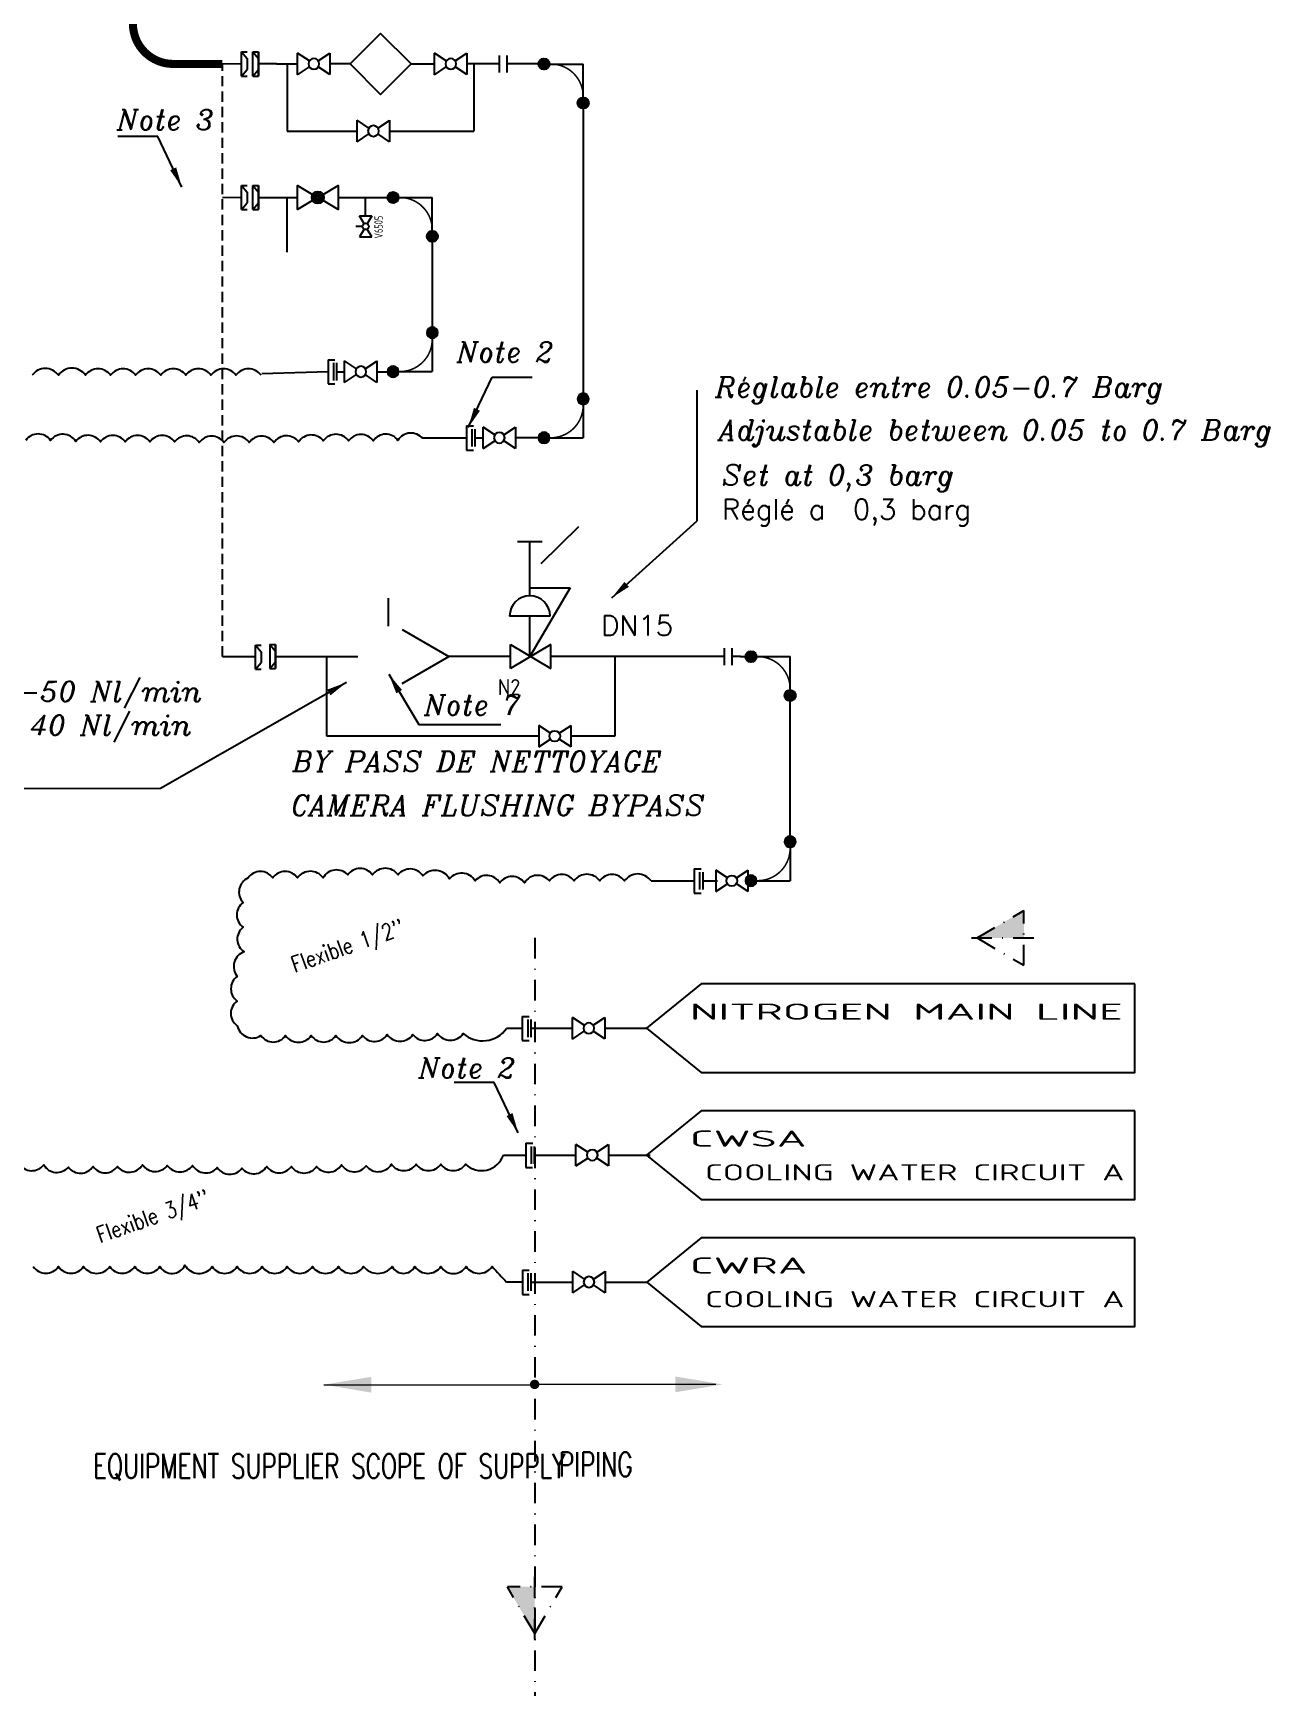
# Model space of a CAD drawing. Header units: millimetres. Extents: x 2838 to 4336, y 1534 to 2077.
# Drawn here: x 3056.7 to 3209.5, y 1645.6 to 1851.1 of the extents above; entities that cross this region are included whole.
import ezdxf
from ezdxf.enums import TextEntityAlignment as Align

# ---------------------------------------------------------------- set-up
doc = ezdxf.new("R2010")
doc.units = ezdxf.units.MM
doc.header["$LTSCALE"] = 0.1
doc.linetypes.add('CACHEX2', pattern=[19.05, 12.7, -6.35])
doc.linetypes.add('TIRETPTX2', pattern=[50.8, 25.4, -12.7, 0, -12.7])
for name, color, linetype in [('4', 3, 'Continuous'), ('BATTERY LIMIT', 3, 'TIRETPTX2'), ('EQUIPEMENT', 5, 'Continuous'), ('FITTS', 1, 'Continuous'), ('N2', 40, 'Continuous'), ('N° de vanne', 3, 'Continuous'), ('PRESSURE', 5, 'Continuous'), ('SNCC', 7, 'Continuous'), ('Text', 7, 'Continuous'), ('TEXTE', 2, 'Continuous'), ('TEXTE-ANG', 2, 'Continuous'), ('WATER', 3, 'Continuous')]:
    doc.layers.add(name, color=color, linetype=linetype)
doc.layers.add('DESSIN', color=3, linetype='Continuous', lineweight=0)
doc.styles.add('ITALIC', font='italic.shx', dxfattribs={"height": 1.8})
doc.styles.add('ROMANS', font='romans.shx', dxfattribs={"width": 0.7})
doc.styles.get("Standard").update_dxf_attribs({"font": 'isocp.shx'})
doc.styles.add('Tag_Instrum', font='isocp.shx', dxfattribs={"height": 2})
doc.styles.add('Text English', font='romans.shx', dxfattribs={"height": 4})
doc.dimstyles.new('ISO-25', dxfattribs={"dimtxt": 2.5, "dimasz": 2.5, "dimexe": 1.25, "dimexo": 0.625, "dimtad": 1, "dimtxsty": 'Standard', "dimcen": 2.5, "dimadec": 0, "dimazin": 0, "dimtfac": 1, "dimtmove": 0, "dimatfit": 3, "dimfxl": 1, "dimarcsym": 0})

# ---------------------------------------------------------------- blocks, each defined once
blk = doc.blocks.new('INSTRUM_VALVE')
for p, q in [((0, 0.83), (0, -0.83)), ((0.9, 0.23), (0, 0.82)), ((1.59, 0.23), (2.5, 0.83)), ((2.5, -0.84), (2.5, 0.83)), ((0, -0.83), (0.9, -0.23)), ((2.5, -0.84), (1.59, -0.23))]:
    blk.add_line(p, q)
blk.add_circle((1.24, 0), 0.417)
blk.add_attdef('FLUID', text='', height=1.25).set_placement((0.43, -1.95), align=Align.MIDDLE_RIGHT)
blk.add_attdef('NUM', text='', height=1.25).set_placement((0.87, -1.95), align=Align.MIDDLE_LEFT)
at = {"flags": 1}
for tag, p in [('COM1', (-4.43, -5.57)), ('COM2', (-4.4, -8.86))]:
    blk.add_attdef(tag, p, '', height=1.25, dxfattribs=at)
blk = doc.blocks.new('BALL_VALVE')
for p, q in [((0, 1.5), (1.86, 0.39)), ((0, -1.5), (0, 1.5)), ((5, 1.5), (3.14, 0.39)), ((5, -1.5), (5, 1.5)), ((1.86, -0.39), (0, -1.5)), ((3.14, -0.39), (5, -1.5))]:
    blk.add_line(p, q)
blk.add_circle((2.5, 0), 0.75)
blk.add_attdef('FLUID', text='', height=2).set_placement((1.21, -3.64), align=Align.MIDDLE_RIGHT)
blk.add_attdef('NUM', text='', height=2).set_placement((1.65, -3.64), align=Align.MIDDLE_LEFT)
at = {"flags": 1}
for tag, p in [('COM1', (-3.66, -7.26)), ('COM2', (-3.62, -10.55))]:
    blk.add_attdef(tag, p, '', height=2, dxfattribs=at)
blk = doc.blocks.new('N°vanne')
at = {"layer": 'N° de vanne', "width": 0.8}
blk.add_attdef('V0001', (-3.34, 2.49), '', height=2, dxfattribs=at)
blk = doc.blocks.new('CamlokType')
for p, q in [((3072.84, 1706.09), (3072.84, 1703.09)), ((3072.84, 1706.09), (3073.7, 1706.09)), ((3073.51, 1705.7), (3073.51, 1703.53)), ((3073.89, 1705.7), (3073.89, 1703.53)), ((3072.84, 1703.09), (3073.69, 1703.09))]:
    blk.add_line(p, q)
blk = doc.blocks.new('Union')
for p, q in [((3004.54, 1686), (3004.54, 1688.09)), ((3005.47, 1686), (3005.47, 1688.09))]:
    blk.add_line(p, q)
blk = doc.blocks.new('GLOBE_VALVE')
for points in [[(1.86, -0.39), (0, -1.5), (0, 1.5), (1.86, 0.39)], [(3.14, 0.39), (5, 1.5), (5, -1.5), (3.14, -0.39)]]:
    blk.add_lwpolyline(points)
at = {"const_width": 0.75}
blk.add_lwpolyline([(2.5, -0.38, -0.414214), (2.12, 0, -0.414214), (2.5, 0.38, -0.414214), (2.88, 0, -0.414214), (2.5, -0.38, -16.210405)], format="xyb", dxfattribs=at)
blk.add_circle((2.5, 0), 0.75)
at = {"layer": 'Text', "style": 'Text English'}
for tag, p in [('DIA', (0, -8)), ('FLUID', (0, -11)), ('DESC', (0, -14))]:
    blk.add_attdef(tag, text='', height=2, dxfattribs=at).set_placement(p, align=Align.MIDDLE_LEFT)
at = {"layer": 'Text', "style": 'Text English', "flags": 1}
for tag, p in [('COM1', (0, -17)), ('COM2', (0, -20))]:
    blk.add_attdef(tag, text='', height=2, dxfattribs=at).set_placement(p, align=Align.MIDDLE_LEFT)
blk = doc.blocks.new('A$C5BF8101C')
at = {"layer": 'FITTS'}
h = blk.add_hatch(dxfattribs=at)
h.set_pattern_fill('_USER', color=256, scale=0.1, angle=45, style=0, double=1, pattern_type=0)
h.set_pattern_definition([(45, (-3019.86472, -1774.12963), (-0.070710678, 0.070710678), []), (135, (-3019.86472, -1774.12963), (-0.070710678, -0.070710678), [])])
h.paths.add_polyline_path([(1.37, 5.49, 1), (0, 5.49, 1)])
h = blk.add_hatch(dxfattribs=at)
h.set_pattern_fill('_USER', color=256, scale=0.1, angle=45, style=0, double=1, pattern_type=0)
h.set_pattern_definition([(45, (-3015.03172, -1778.9393), (-0.070710678, 0.070710678), []), (135, (-3015.03172, -1778.9393), (-0.070710678, -0.070710678), [])])
h.paths.add_polyline_path([(6.2, 0.68, 1), (4.83, 0.68, 1)])
at = {"layer": '4'}
for p in [(0.68, 5.49), (5.52, 0.68)]:
    blk.add_line(p, (5.52, 5.49), dxfattribs=at)
at = {"layer": 'FITTS', "const_width": 0.193}
blk.add_lwpolyline([(5.52, 0.68), (5.52, 1.49, 0.414217), (1.52, 5.49), (0.68, 5.49)], format="xyb", dxfattribs=at)
at = {"layer": 'FITTS'}
for centre in [(0.68, 5.49), (5.52, 0.68)]:
    blk.add_circle(centre, 0.685, dxfattribs=at)
blk = doc.blocks.new('RaccordHydro3')
for p, q in [((3039.78, 1746.21), (3039.78, 1749.21)), ((3039.78, 1749.21), (3040.48, 1748.37)), ((3039.78, 1749.21), (3040.48, 1749.21)), ((3039.78, 1746.21), (3040.48, 1747.04)), ((3040.48, 1748.37), (3040.48, 1747.04)), ((3039.78, 1746.21), (3040.48, 1746.21))]:
    blk.add_line(p, q)
blk = doc.blocks.new('GATE_VALVE_OPEN')
for p, q in [((5, 1.5), (0, -1.5)), ((0, 1.5), (5, -1.5)), ((0, -1.5), (0, 1.5)), ((5, -1.5), (5, 1.5))]:
    blk.add_line(p, q)
blk.add_attdef('FLUID', text='', height=2).set_placement((1.21, -3.79), align=Align.MIDDLE_RIGHT)
blk.add_attdef('NUM', text='', height=2).set_placement((1.65, -3.79), align=Align.MIDDLE_LEFT)
at = {"flags": 1}
for tag, p in [('COM1', (-3.66, -7.41)), ('COM2', (-3.62, -10.69))]:
    blk.add_attdef(tag, p, '', height=2, dxfattribs=at)
blk = doc.blocks.new('SELF_CONTROL2')
for p, q in [((0, 7.5), (0, 8.5)), ((0, 8.5), (5, 8.5)), ((5, 8.5), (0, 0)), ((2.5, 5), (-2.5, 5)), ((0, 0), (0, 5))]:
    blk.add_line(p, q)
blk.add_arc((0, 5), 2.5, 0, 180)
blk = doc.blocks.new('A$C6E0F4698')
for p, q in [((3, 0.7), (0, 0.7)), ((0, 0.7), (0.84, 0)), ((0, 0.7), (0, 0)), ((0, 0), (3, 0)), ((3, 0), (0, 0)), ((0.84, 0), (2.16, 0)), ((3, 0.7), (2.16, 0)), ((3, 0.7), (3, 0))]:
    blk.add_line(p, q)
blk = doc.blocks.new('LINK_LEFT-DOWN')
blk.add_lwpolyline([(60.33, 5.48), (6.73, 5.48), (0, 0), (6.73, -5.48), (60.33, -5.48)], close=True)
at = {"layer": 'TEXTE', "style": 'Tag_Instrum'}
for tag, width, p, p2 in [('                    TEXTE1', 2.183806, (5.34, 1.05), (58.84, 1.05)), ('                    TEXTE2', 2.071448, (7.21, -3.11), (59.03, -3.11))]:
    blk.add_attdef(tag, text='', height=2, dxfattribs=dict(at, width=width)).set_placement(p, p2, align=Align.FIT)
blk = doc.blocks.new('RaccordHydro2')
at = {"layer": 'WATER'}
for p, q in [((925.4, 330.44), (925.4, 327.44)), ((925.4, 330.44), (926.1, 329.6)), ((925.4, 330.44), (926.1, 330.44)), ((926.1, 327.44), (926.1, 330.44)), ((926.1, 330.44), (926.1, 327.44)), ((926.1, 328.27), (926.1, 329.6)), ((925.4, 327.44), (926.1, 328.27)), ((925.4, 327.44), (926.1, 327.44))]:
    blk.add_line(p, q, dxfattribs=at)
blk = doc.blocks.new('O5')
for p, q in [((0, 7.22), (-3.38, 1.45)), ((0, 7.93), (0, 0)), ((0, 7.22), (3.38, 1.45)), ((-3.38, 1.45), (3.38, 1.45))]:
    blk.add_line(p, q)
blk.add_solid([(-0.01, 7.25), (-0.01, 1.44), (3.39, 1.44), (-0.01, 1.44)])

msp = doc.modelspace()

# ---------------------------------------------------------------- linework, layer by layer
at = {"layer": 'BATTERY LIMIT'}
msp.add_line((3118.68, 1739.26), (3118.67, 1645.59), dxfattribs=at)
at = {"layer": 'DESSIN', "color": 1}
for p, q in [((3092.6, 1684.04), (3118.65, 1684.04)), ((3141.05, 1684.07), (3118.69, 1684.07))]:
    msp.add_line(p, q, dxfattribs=at)
at = {"layer": 'DESSIN'}
for points, const_width in [([(3118.37, 1684.07, 1), (3118.95, 1684.07, 1)], 0.584), ([(3118.64, 1684.07, 1), (3118.75, 1684.07, 1)], 0.117)]:
    msp.add_lwpolyline(points, format="xyb", close=True, dxfattribs=dict(at, const_width=const_width))
at = {"layer": 'DESSIN', "color": 7}
for points in [[(3098.48, 1683.06), (3098.48, 1685.01), (3092.64, 1684.04)], [(3136.05, 1685.05), (3136.05, 1683.1), (3141.89, 1684.07)]]:
    msp.add_solid(points, dxfattribs=at)
at = {"layer": 'EQUIPEMENT', "linetype": 'CACHEX2'}
msp.add_line((3080.08, 1774.05), (3080.08, 1847.26), dxfattribs=at)
at = {"layer": 'EQUIPEMENT', "const_width": 1}
msp.add_lwpolyline([(3106.9, 1857.39), (3074, 1857.26, 1), (3074, 1847.3), (3080.08, 1847.3), (3080.08, 1847.3), (3080.08, 1847.3)], format="xyb", dxfattribs=at)
at = {"layer": 'N2'}
for p, q in [((3124.09, 1790.06), (3119.42, 1785.49)), ((3119.59, 1788.23), (3116.54, 1788.23)), ((3118.07, 1782.55), (3118.07, 1788.23)), ((3102.31, 1777.37), (3108.06, 1774.05)), ((3080.08, 1774.05), (3084.17, 1774.05)), ((3086.66, 1774.05), (3095.64, 1774.05)), ((3092.06, 1774.05), (3096.81, 1774.05)), ((3092.98, 1764.2), (3092.98, 1774.05)), ((3102.31, 1770.73), (3108.06, 1774.05)), ((3115.68, 1774.05), (3108.06, 1774.05)), ((3142, 1774.05), (3120.68, 1774.05)), ((3128.59, 1774.05), (3128.59, 1764.2)), ((3144.1, 1774.05), (3143.05, 1774.05)), ((3150.23, 1751.14), (3150.23, 1769.24)), ((3119.16, 1764.2), (3092.98, 1764.2)), ((3128.59, 1764.2), (3123.16, 1764.2)), ((3138.39, 1746.3), (3133.04, 1746.3)), ((3139.43, 1746.32), (3141.25, 1746.33)), ((3117.14, 1728.07), (3115.19, 1728.07)), ((3118.18, 1728.09), (3123.34, 1728.09)), ((3127.34, 1728.09), (3132.5, 1728.09))]:
    msp.add_line(p, q, dxfattribs=at)
msp.add_lwpolyline([(3133.04, 1746.31, 0.520567), (3129.75, 1746.31, 0.520567), (3126.7, 1746.31, 0.520567), (3123.53, 1746.31, 0.520567), (3120.49, 1746.31, 0.520567), (3117.4, 1746.07, 0.520567), (3114.35, 1746.07, 0.520567), (3111.3, 1746.32, 0.520567), (3108.13, 1746.56, 0.520567), (3104.84, 1746.93, 0.520567), (3101.79, 1747.05, 0.520567), (3098.62, 1747.05, 0.520567), (3095.57, 1747.05, 0.520567), (3092.52, 1746.68, 0.520567), (3089.35, 1746.68, 0.520567), (3086.3, 1746.68, 0.520567), (3083.26, 1746.68, 0.520567), (3082.65, 1743.64, 0.520567), (3082.65, 1740.59, 0.520567), (3082.77, 1737.55, 0.520567), (3081.92, 1734.5, 0.520567), (3081.92, 1731.46, 0.520567), (3081.92, 1728.41, 0.520567), (3084.84, 1727.19, 0.520567), (3087.89, 1727.19, 0.520567), (3091.06, 1727.19, 0.520567), (3094.11, 1727.19, 0.520567), (3097.4, 1727.19, 0.520567), (3100.45, 1727.32, 0.520567), (3103.62, 1727.32, 0.520567), (3106.67, 1727.44, 0.520567), (3109.84, 1727.44, 0.443829), (3115.19, 1728.07)], format="xyb", dxfattribs=at)
at = {"layer": 'PRESSURE'}
msp.add_line((3088.09, 1824.04), (3088.09, 1830.79), dxfattribs=at)
at = {"layer": 'SNCC'}
msp.add_line((3100.56, 1781.25), (3100.56, 1777.8), dxfattribs=at)
at = {"layer": 'WATER'}
for p, q in [((3082.43, 1847.3), (3080.08, 1847.26)), ((3086.75, 1847.3), (3084.53, 1847.3)), ((3086.75, 1847.3), (3089.37, 1847.3)), ((3088.08, 1847.3), (3088.08, 1839)), ((3095.85, 1847.3), (3093.37, 1847.3)), ((3103.41, 1847.3), (3106.23, 1847.3)), ((3114.22, 1847.3), (3110.29, 1847.3)), ((3111.16, 1847.3), (3111.16, 1839)), ((3119.18, 1847.3), (3115.15, 1847.3)), ((3124.66, 1842.49), (3124.66, 1805.9)), ((3088.08, 1839), (3096.72, 1839)), ((3100.72, 1839), (3111.16, 1839)), ((3082.43, 1830.79), (3080.08, 1830.75)), ((3082.43, 1830.79), (3080.08, 1830.75)), ((3084.53, 1830.79), (3089.37, 1830.79)), ((3094.37, 1830.79), (3097.78, 1830.79)), ((3097.78, 1828.51), (3097.78, 1830.79)), ((3097.78, 1830.79), (3101.17, 1830.79)), ((3097.39, 1827.21), (3096.56, 1827.21)), ((3106, 1825.98), (3106, 1814.07)), ((3093.13, 1809.26), (3084.94, 1808.98)), ((3094.18, 1809.26), (3095.18, 1809.26)), ((3099.18, 1809.26), (3101.17, 1809.26)), ((3110.24, 1801.06), (3104.82, 1801.06)), ((3111.29, 1801.09), (3112.28, 1801.09)), ((3120.24, 1801.09), (3116.28, 1801.09)), ((3144.1, 1774.05), (3145.39, 1774.05)), ((3114.8, 1712.42), (3117.56, 1712.42)), ((3118.61, 1712.41), (3123.77, 1712.41)), ((3127.77, 1712.41), (3132.93, 1712.41)), ((3117.15, 1696.7), (3115.2, 1696.7)), ((3118.19, 1696.72), (3123.35, 1696.72)), ((3127.35, 1696.72), (3132.51, 1696.72))]:
    msp.add_line(p, q, dxfattribs=at)
msp.add_lwpolyline([(3103.41, 1847.3), (3099.63, 1851.08), (3095.85, 1847.3), (3099.63, 1843.51)], close=True, dxfattribs=at)
for points in [[(3084.85, 1808.82, 0.520567), (3081.75, 1808.82, 0.520567), (3078.66, 1808.82, 0.520567), (3075.56, 1808.82, 0.520567), (3072.46, 1808.82, 0.520567), (3069.36, 1808.82, 0.520567), (3066.26, 1808.82, 0.520567), (3063.16, 1808.82, 0.520567), (3059.81, 1808.82, 0.520567), (3056.58, 1808.82, 0.520567)], [(3104.82, 1800.98, 0.520567), (3101.77, 1800.77, 0.520567), (3098.72, 1800.71, 0.520567), (3095.67, 1800.71, 0.520567), (3092.55, 1800.71, 0.520567), (3089.5, 1800.57, 0.520567), (3086.45, 1800.5, 0.520567), (3083.39, 1800.5, 0.520567), (3080.27, 1800.5, 0.520567), (3077.22, 1800.5, 0.520567), (3074.17, 1800.57, 0.520567), (3071.12, 1800.57, 0.520567), (3068.07, 1800.57, 0.520567), (3065.02, 1800.57, 0.520567), (3061.97, 1800.64, 0.520567), (3058.84, 1800.77, 0.520567), (3055.79, 1800.77, 0.520567)], [(3054.94, 1711.36, 0.520567), (3058, 1711.22, 0.520567), (3061.05, 1710.94, 0.520567), (3064.1, 1711.01, 0.520567), (3067.1, 1711.01, 0.520567), (3070.22, 1711.22, 0.520567), (3073.27, 1711.15, 0.520567), (3076.39, 1711.15, 0.520567), (3079.45, 1710.87, 0.520567), (3082.5, 1710.8, 0.520567), (3085.55, 1711.01, 0.520567), (3088.6, 1711.01, 0.520567), (3091.72, 1711.01, 0.520567), (3094.79, 1711.22, 0.520567), (3097.84, 1711.08, 0.520567), (3100.97, 1711.29, 0.520567), (3104.02, 1711.29, 0.520567), (3107.07, 1711.29, 0.520567), (3110.12, 1711.29, 0.547019), (3114.8, 1712.42)], [(3056.7, 1698.63, 0.520567), (3059.83, 1698.63, 0.520567), (3062.93, 1698.63, 0.520567), (3066.16, 1698.63, 0.520567), (3069.25, 1698.63, 0.520567), (3072.35, 1698.63, 0.603754), (3075.45, 1698.82, 0.558182), (3078.81, 1698.63, 0.542256), (3081.91, 1698.63, 0.542257), (3085, 1698.63, 0.542257), (3088.1, 1698.63, 0.542256), (3091.2, 1698.63, 0.520567), (3094.43, 1698.63, 0.542256), (3097.53, 1698.63, 0.477328), (3101.05, 1698.63, 0.598755), (3103.85, 1698.63, 0.520567), (3107.08, 1698.63, 0.55644), (3110.18, 1698.63, 0.520567), (3113.41, 1698.63, 0.001102), (3115.2, 1696.7)]]:
    msp.add_lwpolyline(points, format="xyb", dxfattribs=at)

# ---------------------------------------------------------------- block references
at = {"layer": 'BATTERY LIMIT'}
for p, rotation in [((3180.55, 1739.26), 90), ((3118.67, 1660.5), 180)]:
    msp.add_blockref('O5', p, dxfattribs=dict(at, rotation=rotation))
at = {"layer": 'N2'}
for name, p in [('SELF_CONTROL2', (3118.07, 1774.05)), ('RaccordHydro3', (44.39, 26.26)), ('Union', (137.58, 87)), ('A$C5BF8101C', (3144.71, 1768.55)), ('CamlokType', (65.54, 41.71)), ('CamlokType', (44.29, 23.48))]:
    msp.add_blockref(name, p, dxfattribs=at)
at = {"layer": 'N2', "rotation": 90}
msp.add_blockref('A$C6E0F4698', (3086.66, 1772.55), dxfattribs=at)
at = {"layer": 'N2'}
msp.add_blockref('GATE_VALVE_OPEN', (3115.68, 1774.05), dxfattribs=at).add_auto_attribs({'FLUID': 'N2'})
at = {"layer": 'N2', "xscale": 1.599999999999909, "yscale": 1.599999999999909, "zscale": 1.599999999999909}
for p in [(3119.16, 1764.21), (3141.04, 1746.33)]:
    msp.add_blockref('INSTRUM_VALVE', p, dxfattribs=at)
at = {"layer": 'N2'}
ref = msp.add_blockref('LINK_LEFT-DOWN', (3132.5, 1728.09), dxfattribs=at)
ref.add_attrib('                    TEXTE1', 'NITROGEN MAIN LINE', dxfattribs={"layer": 'TEXTE', "height": 2, "style": 'Tag_Instrum', "width": 2.257521}).set_placement((3137.84, 1729.15), (3191.35, 1729.15), align=Align.FIT)
at = {"layer": 'WATER'}
for name, p in [('RaccordHydro3', (42.64, 99.59)), ('Union', (109.79, 160.25)), ('A$C5BF8101C', (3119.14, 1841.8)), ('RaccordHydro3', (42.64, 83.08)), ('GLOBE_VALVE', (3089.37, 1830.79)), ('A$C5BF8101C', (3100.49, 1825.3)), ('CamlokType', (20.29, 104.65)), ('CamlokType', (37.4, 96.47)), ('CamlokType', (44.72, 7.79)), ('CamlokType', (44.3, -7.89))]:
    msp.add_blockref(name, p, dxfattribs=at)
at = {"layer": 'WATER', "xscale": -1, "rotation": 180}
for name, p in [('RaccordHydro2', (2158.42, 2176.23)), ('RaccordHydro2', (2158.42, 2159.73)), ('A$C5BF8101C', (3100.49, 1814.76)), ('A$C5BF8101C', (3119.14, 1806.58)), ('A$C5BF8101C', (3144.71, 1751.83))]:
    msp.add_blockref(name, p, dxfattribs=at)
at = {"layer": 'WATER', "yscale": 1.599999999999909, "zscale": 1.6}
for p, xscale in [((3093.37, 1847.31), -1.599999999999909), ((3110.29, 1847.31), -1.599999999999909), ((3100.72, 1839.01), -1.599999999999909), ((3099.18, 1809.26), -1.600000000000364), ((3116.28, 1801.09), -1.600000000000364), ((3127.34, 1728.1), -1.600000000000364), ((3127.77, 1712.42), -1.600000000000364), ((3127.36, 1696.73), -1.600000000000364)]:
    msp.add_blockref('INSTRUM_VALVE', p, dxfattribs=dict(at, xscale=xscale))
at = {"layer": 'WATER', "xscale": 0.5196489652280434, "yscale": 0.5196489652280434, "zscale": 0.5196489652280434, "rotation": 270}
msp.add_blockref('BALL_VALVE', (3097.78, 1828.51), dxfattribs=at)
at = {"layer": 'WATER', "xscale": 0.5196489652280434, "yscale": 0.5196489652280434, "zscale": 0.5196489652280434, "rotation": 90}
msp.add_blockref('N°vanne', (3101.19, 1827.46), dxfattribs=at).add_auto_attribs({'V0001': 'V6505'})
at = {"layer": 'WATER'}
ref = msp.add_blockref('LINK_LEFT-DOWN', (3132.5, 1712.41), dxfattribs=at)
ref.add_attrib('                    TEXTE1', 'CWSA               ', dxfattribs={"layer": 'TEXTE', "height": 2, "style": 'Tag_Instrum', "width": 2.81596}).set_placement((3137.84, 1713.46), (3191.35, 1713.46), align=Align.FIT)
ref.add_attrib('                    TEXTE2', 'COOLING WATER CIRCUIT A', dxfattribs={"layer": 'TEXTE', "height": 2, "style": 'Tag_Instrum', "width": 1.666491}).set_placement((3139.71, 1709.29), (3191.54, 1709.29), align=Align.FIT)
ref = msp.add_blockref('LINK_LEFT-DOWN', (3132.51, 1696.72), dxfattribs=at)
ref.add_attrib('                    TEXTE1', 'CWRA               ', dxfattribs={"layer": 'TEXTE', "height": 2, "style": 'Tag_Instrum', "width": 2.81596}).set_placement((3137.85, 1697.77), (3191.36, 1697.77), align=Align.FIT)
ref.add_attrib('                    TEXTE2', 'COOLING WATER CIRCUIT A', dxfattribs={"layer": 'TEXTE', "height": 2, "style": 'Tag_Instrum', "width": 1.666491}).set_placement((3139.72, 1693.61), (3191.55, 1693.61), align=Align.FIT)

# ---------------------------------------------------------------- texts
at = {"layer": 'TEXTE'}
for s, style, p in [('Note 3', 'ITALIC', (3067.04, 1839.15)), ('Note 2', 'ITALIC', (3109.03, 1810.44)), ('Réglable entre 0.05-0.7 Barg', 'ITALIC', (3140.98, 1806.12)), ('Adjustable between 0.05 to 0.7 Barg', 'ITALIC', (3141.46, 1800.8)), ('Set at 0,3 barg', 'ITALIC', (3141.81, 1795.23)), ('Réglé a  0,3 barg', 'ROMANS', (3141.81, 1790.99)), ('Note 7', 'ITALIC', (3105.01, 1766.81)), ('BY PASS DE NETTOYAGE', 'ITALIC', (3088.73, 1759.84)), ('CAMERA FLUSHING BYPASS', 'ITALIC', (3088.58, 1754.41)), ('Note 2', 'ITALIC', (3104.31, 1721.95))]:
    msp.add_text(s, height=2.5, dxfattribs=dict(at, style=style)).set_placement(p)
at = {"layer": 'TEXTE', "insert": (3040.96, 1770.98), "char_height": 2.5, "width": 47.5324, "attachment_point": 1, "style": 'ITALIC'}
msp.add_mtext('Scale 5-50 Nl/min\\PTypical 40 Nl/min', dxfattribs=at)
at = {"layer": 'TEXTE-ANG', "style": 'ROMANS'}
msp.add_text('DN15', height=2.5, dxfattribs=at).set_placement((3126.87, 1776.63))
at = {"layer": 'TEXTE-ANG', "style": 'ROMANS', "width": 0.8}
msp.add_text("Flexible 1/2'' ", height=2, rotation=19.375, dxfattribs=at).set_placement((3089.03, 1734.96))
at = {"layer": 'TEXTE-ANG', "char_height": 3, "width": 60.7357, "attachment_point": 1, "style": 'ROMANS'}
for s, insert in [('EQUIPMENT SUPPLIER SCOPE OF SUPPLY', (3064.12, 1675.47)), ('PIPING', (3121.67, 1675.68))]:
    msp.add_mtext(s, dxfattribs=dict(at, insert=insert))
at = {"layer": 'WATER', "style": 'ROMANS', "width": 0.8}
msp.add_text("Flexible 3/4'' ", height=2, rotation=19.375, dxfattribs=at).set_placement((3064.97, 1701.53))

# ---------------------------------------------------------------- leaders
at = {"layer": 'TEXTE'}
for points, override in [([(3075.07, 1832.08), (3072.1, 1838.31), (3067.16, 1838.31)], {"dimtad": 0}), ([(3110.46, 1802.35), (3113.42, 1808.58), (3118.36, 1808.58)], {"dimtad": 0}), ([(3128.18, 1781.3), (3138.74, 1790.81), (3138.74, 1806.98)], {"dimgap": 0.625, "dimtad": 0}), ([(3100.64, 1771.85), (3104.37, 1765.63), (3114.49, 1765.64)], {"dimgap": 0.625, "dimtad": 0}), ([(3095.4, 1770.84), (3072.42, 1757.73), (3045.11, 1757.68)], {"dimgap": 0.625, "dimtad": 0}), ([(3116.63, 1715.17), (3113.66, 1721.4), (3108.72, 1721.4)], {"dimtad": 0})]:
    msp.add_leader(points, dimstyle='ISO-25', override=override, dxfattribs=at)

doc.saveas('drawing.dxf')
